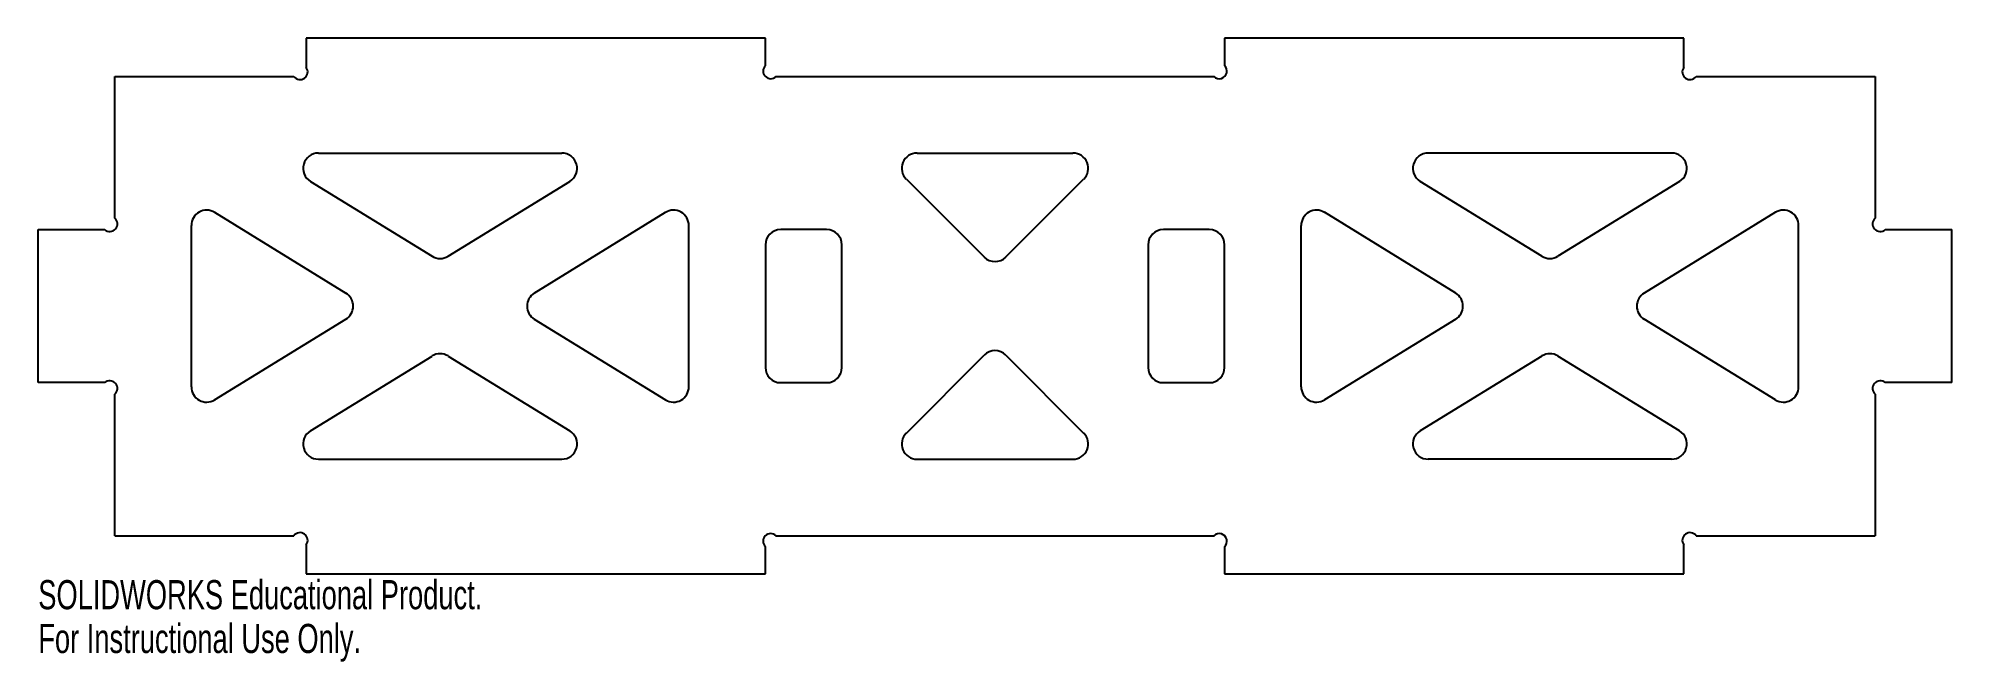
# Model space of a CAD drawing. Header units: inches. Extents: x -6.2 to 6.2, y -2.3 to 1.8.
import ezdxf

# ---------------------------------------------------------------- set-up
doc = ezdxf.new("R2010")
doc.units = ezdxf.units.IN
doc.header["$MEASUREMENT"] = 0
doc.styles.add('SLDTEXTSTYLE0', font='TXT', dxfattribs={"width": 0.7})

msp = doc.modelspace()

# ---------------------------------------------------------------- linework, layer by layer
at = {"color": 7, "linetype": 'Continuous', "lineweight": 25}
for p, q in [((-4.5, 1.75), (-4.5, 1.559)), ((-1.5, 1.75), (-4.5, 1.75)), ((-1.5, 1.572), (-1.5, 1.75)), ((1.5, 1.75), (1.5, 1.572)), ((4.5, 1.75), (1.5, 1.75)), ((4.5, 1.559), (4.5, 1.75)), ((-5.75, 0.575), (-5.75, 1.5)), ((-5.75, 1.5), (-4.58, 1.5)), ((-1.431, 1.5), (1.431, 1.5)), ((4.58, 1.5), (5.75, 1.5)), ((5.75, 1.5), (5.75, 0.575)), ((-4.42, 1), (-2.83, 1)), ((-0.509, 1), (0.509, 1)), ((4.42, 1), (2.83, 1)), ((-4.472, 0.815), (-3.677, 0.326)), ((-3.573, 0.326), (-2.778, 0.815)), ((-0.579, 0.829), (-0.071, 0.321)), ((0.071, 0.321), (0.579, 0.829)), ((3.573, 0.326), (2.778, 0.815)), ((4.472, 0.815), (3.677, 0.326)), ((-6.25, -0.5), (-6.25, 0.5)), ((-6.25, 0.5), (-5.816, 0.5)), ((-5.25, -0.527), (-5.25, 0.527)), ((-5.098, 0.613), (-4.24, 0.085)), ((-3.01, 0.085), (-2.152, 0.613)), ((-2, -0.527), (-2, 0.527)), ((-1.1, 0.5), (-1.4, 0.5)), ((1.4, 0.5), (1.1, 0.5)), ((2, -0.527), (2, 0.527)), ((3.01, 0.085), (2.152, 0.613)), ((5.098, 0.613), (4.24, 0.085)), ((5.25, -0.527), (5.25, 0.527)), ((5.816, 0.5), (6.25, 0.5)), ((6.25, -0.5), (6.25, 0.5)), ((-1.5, 0.4), (-1.5, -0.4)), ((-1, -0.4), (-1, 0.4)), ((1, 0.4), (1, -0.4)), ((1.5, -0.4), (1.5, 0.4)), ((-5.098, -0.613), (-4.24, -0.085)), ((-3.01, -0.085), (-2.152, -0.613)), ((3.01, -0.085), (2.152, -0.613)), ((5.098, -0.613), (4.24, -0.085)), ((-4.472, -0.815), (-3.677, -0.326)), ((-3.573, -0.326), (-2.778, -0.815)), ((-0.579, -0.829), (-0.071, -0.321)), ((0.071, -0.321), (0.579, -0.829)), ((3.573, -0.326), (2.778, -0.815)), ((4.472, -0.815), (3.677, -0.326)), ((-5.816, -0.5), (-6.25, -0.5)), ((-1.4, -0.5), (-1.1, -0.5)), ((1.1, -0.5), (1.4, -0.5)), ((6.25, -0.5), (5.816, -0.5)), ((-5.75, -1.5), (-5.75, -0.575)), ((5.75, -0.575), (5.75, -1.5)), ((-4.42, -1), (-2.83, -1)), ((-0.509, -1), (0.509, -1)), ((4.42, -1), (2.83, -1)), ((-5.75, -1.5), (-4.58, -1.5)), ((-1.431, -1.5), (1.431, -1.5)), ((4.58, -1.5), (5.75, -1.5)), ((-4.5, -1.559), (-4.5, -1.75)), ((-1.5, -1.75), (-1.5, -1.572)), ((1.5, -1.572), (1.5, -1.75)), ((4.5, -1.75), (4.5, -1.559)), ((-4.5, -1.75), (-1.5, -1.75)), ((1.5, -1.75), (4.5, -1.75))]:
    msp.add_line(p, q, dxfattribs=at)
for centre, radius, start, end in [((-4.54, 1.53), 0.05, 216.3999, 36.3999), ((-1.465, 1.536), 0.05, 133.8685, 313.8685), ((1.465, 1.536), 0.05, 226.1315, 46.1315), ((4.54, 1.53), 0.05, 143.6001, 323.6001), ((-4.42, 0.9), 0.1, 90, 238.3925), ((-2.83, 0.9), 0.1, 301.6075, 90), ((-0.509, 0.9), 0.1, 90, 225), ((0.509, 0.9), 0.1, 315, 90), ((2.83, 0.9), 0.1, 90, 238.3925), ((4.42, 0.9), 0.1, 301.6075, 90), ((-5.15, 0.527), 0.1, 58.3925, 180), ((-2.1, 0.527), 0.1, 0, 121.6075), ((2.1, 0.527), 0.1, 58.3925, 180), ((5.15, 0.527), 0.1, 0, 121.6075), ((-5.783, 0.538), 0.05, 228.619, 48.619), ((-1.4, 0.4), 0.1, 90, 180), ((-1.1, 0.4), 0.1, 0, 90), ((1.1, 0.4), 0.1, 90, 180), ((1.4, 0.4), 0.1, 0, 90), ((5.783, 0.538), 0.05, 131.381, 311.381), ((-3.625, 0.411), 0.1, 238.3925, 301.6075), ((0, 0.391), 0.1, 225, 315), ((3.625, 0.411), 0.1, 238.3925, 301.6075), ((-4.293, 0), 0.1, 301.6075, 58.3925), ((-2.957, 0), 0.1, 121.6075, 238.3925), ((2.957, 0), 0.1, 301.6075, 58.3925), ((4.293, 0), 0.1, 121.6075, 238.3925), ((-3.625, -0.411), 0.1, 58.3925, 121.6075), ((0, -0.391), 0.1, 45, 135), ((3.625, -0.411), 0.1, 58.3925, 121.6075), ((-5.783, -0.538), 0.05, 311.381, 131.381), ((-1.4, -0.4), 0.1, 180, 270), ((-1.1, -0.4), 0.1, 270, 0), ((1.1, -0.4), 0.1, 180, 270), ((1.4, -0.4), 0.1, 270, 0), ((5.783, -0.538), 0.05, 48.619, 228.619), ((-5.15, -0.527), 0.1, 180, 301.6075), ((-2.1, -0.527), 0.1, 238.3925, 0), ((2.1, -0.527), 0.1, 180, 301.6075), ((5.15, -0.527), 0.1, 238.3925, 0), ((-4.42, -0.9), 0.1, 121.6075, 270), ((-2.83, -0.9), 0.1, 270, 58.3925), ((-0.509, -0.9), 0.1, 135, 270), ((0.509, -0.9), 0.1, 270, 45), ((2.83, -0.9), 0.1, 121.6075, 270), ((4.42, -0.9), 0.1, 270, 58.3925), ((-4.54, -1.53), 0.05, 323.6001, 143.6001), ((-1.465, -1.536), 0.05, 46.1315, 226.1315), ((1.465, -1.536), 0.05, 313.8685, 133.8685), ((4.54, -1.53), 0.05, 36.3999, 216.3999)]:
    msp.add_arc(centre, radius, start, end, dxfattribs=at)

# ---------------------------------------------------------------- texts
at = {"color": 7, "linetype": 'Continuous', "char_height": 0.1903, "attachment_point": 1, "style": 'SLDTEXTSTYLE0'}
for s, insert in [('SOLIDWORKS Educational Product.', (-6.25, -1.79)), ('For Instructional Use Only.', (-6.25, -2.076))]:
    msp.add_mtext(s, dxfattribs=dict(at, insert=insert))

doc.saveas('drawing.dxf')
